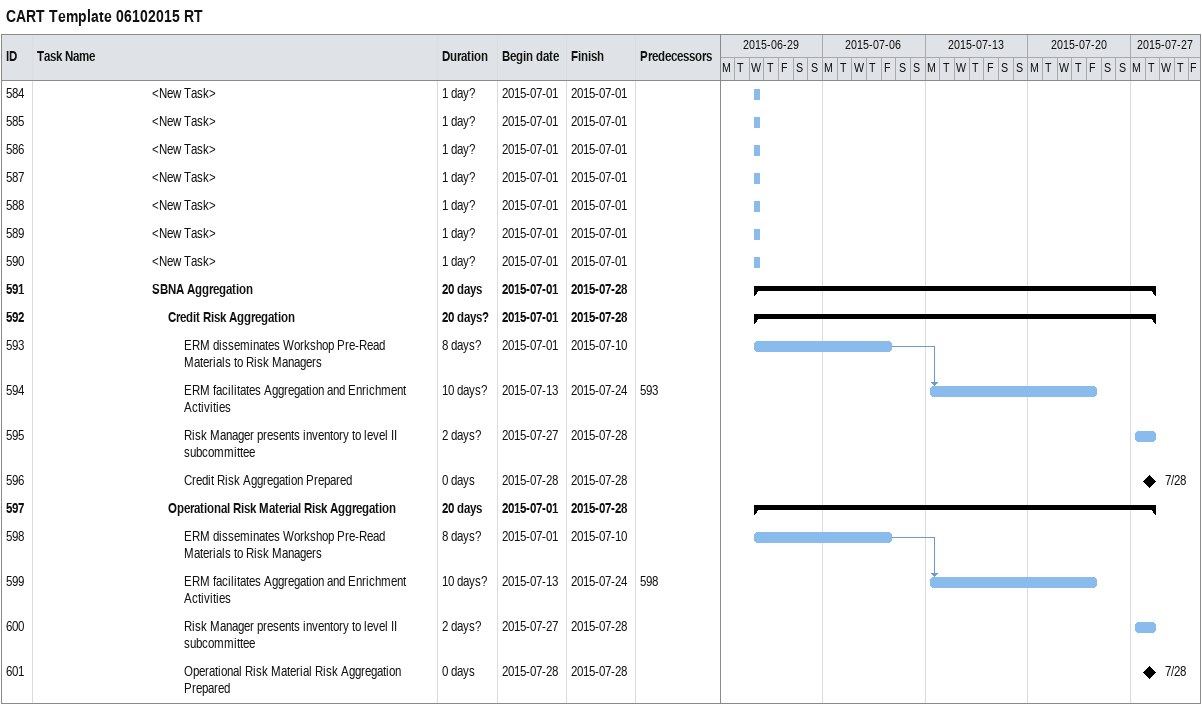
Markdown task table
CART Template 06102015 RT

| ID | Level | Task | Duration | Start | Finish | Predecessors |
|---|---|---|---|---|---|---|
| 584 | 8 | <New Task> | 1d? | 2015-07-01 | 2015-07-01 |  |
| 585 | 8 | <New Task> | 1d? | 2015-07-01 | 2015-07-01 |  |
| 586 | 8 | <New Task> | 1d? | 2015-07-01 | 2015-07-01 |  |
| 587 | 8 | <New Task> | 1d? | 2015-07-01 | 2015-07-01 |  |
| 588 | 8 | <New Task> | 1d? | 2015-07-01 | 2015-07-01 |  |
| 589 | 8 | <New Task> | 1d? | 2015-07-01 | 2015-07-01 |  |
| 590 | 8 | <New Task> | 1d? | 2015-07-01 | 2015-07-01 |  |
| 591 | 8 | **SBNA Aggregation** | 20d | 2015-07-01 | 2015-07-28 |  |
| 592 | 9 | **Credit Risk Aggregation** | 20d? | 2015-07-01 | 2015-07-28 |  |
| 593 | 10 | ERM disseminates Workshop Pre-Read Materials to Risk Managers | 8d? | 2015-07-01 | 2015-07-10 |  |
| 594 | 10 | ERM facilitates Aggregation and Enrichment Activities | 10d? | 2015-07-13 | 2015-07-24 | 593 |
| 595 | 10 | Risk Manager presents inventory to level II subcommittee | 2d? | 2015-07-27 | 2015-07-28 |  |
| 596 | 10 | Credit Risk Aggregation Prepared | 0d | 2015-07-28 | 2015-07-28 |  |
| 597 | 9 | **Operational Risk Material Risk Aggregation** | 20d | 2015-07-01 | 2015-07-28 |  |
| 598 | 10 | ERM disseminates Workshop Pre-Read Materials to Risk Managers | 8d? | 2015-07-01 | 2015-07-10 |  |
| 599 | 10 | ERM facilitates Aggregation and Enrichment Activities | 10d? | 2015-07-13 | 2015-07-24 | 598 |
| 600 | 10 | Risk Manager presents inventory to level II subcommittee | 2d? | 2015-07-27 | 2015-07-28 |  |
| 601 | 10 | Operational Risk Material Risk Aggregation Prepared | 0d | 2015-07-28 | 2015-07-28 |  |
